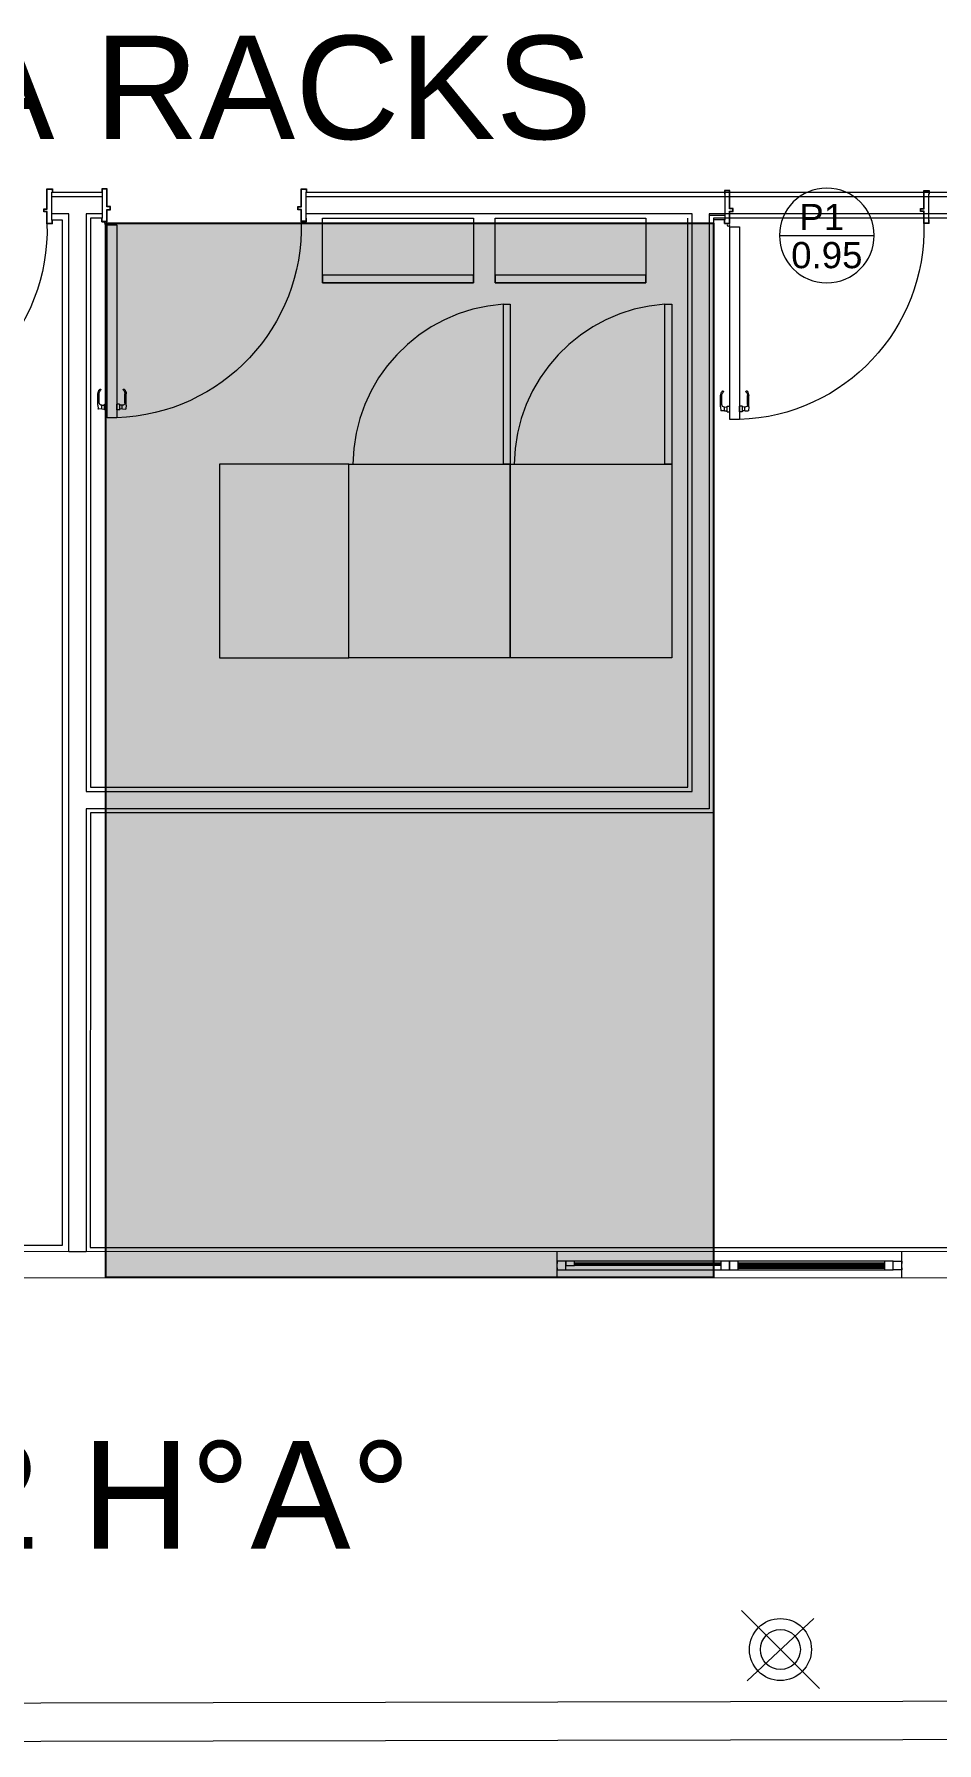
# Model space of a CAD drawing. Header units: millimetres. Extents: x 14 to 290, y 66 to 213.
# Drawn here: x 192.15 to 196.34, y 67.22 to 75.15 of the extents above; entities that cross this region are included whole.
import ezdxf
from ezdxf.enums import TextEntityAlignment as Align

# ---------------------------------------------------------------- set-up
doc = ezdxf.new("R2010")
doc.units = ezdxf.units.MM
doc.linetypes.add('HIDDEN', pattern=[9.525, 6.35, -3.175])
for name, color, linetype, lineweight in [('IRI-OCASA-Layout R 9$0$CARP-BARRIDO', 252, 'Continuous', 9), ('IRI-OCASA-Layout R 9$0$CARP-HERRAJES', 252, 'Continuous', 9), ('IRI-OCASA-Layout R 9$0$CARP-HOJA', 252, 'Continuous', 9), ('IRI-OCASA-Layout R 9$0$CARP-MARCO', 4, 'Continuous', 13), ('OCASA_TODAS_r08$0$CARP-BARRIDO', 252, 'Continuous', 15), ('OCASA_TODAS_r08$0$CARP-HERRAJES', 252, 'Continuous', 15), ('OCASA_TODAS_r08$0$CARP-HOJA', 252, 'Continuous', 20), ('OCASA_TODAS_r08$0$CARP-MARCO', 252, 'Continuous', 20), ('OCASA_TODAS_r08$0$CARPINTERIA', 252, 'Continuous', 15), ('OCASA_TODAS_r08$0$IS-PLUVIAL', 8, 'Continuous', 15), ('OCASA_TODAS_r08$0$LINEA_DE_PROYECCION', 252, 'HIDDEN', 15), ('OCASA_TODAS_r08$0$MURO BLOQUE CEMENTO 12', 252, 'Continuous', 20), ('OCASA_TODAS_r08$0$MURO BLOQUE CEMENTO 18', 252, 'Continuous', 20), ('OCASA_TODAS_r08$0$PLUVIAL', 8, 'Continuous', 15), ('OCASA_TODAS_r08$0$REVESTIMIENTOS', 252, 'Continuous', 20), ('OCASA_TODAS_r08$0$TEXTO', 8, 'Continuous', 15), ('OCASA_TODAS_r08$0$VIDRIO', 251, 'Continuous', 20)]:
    doc.layers.add(name, color=color, linetype=linetype, lineweight=lineweight)
doc.styles.add('IRI-OCASA-Layout R 9$0$009-ECH-NUCLEOS-PB$0$ARIAL50', font='arial.ttf', dxfattribs={"height": 0.12})
doc.styles.add('IRI-OCASA-Layout R 9$0$Standard', font='arial.ttf')
doc.styles.add('OCASA_TODAS_r08$0$Standard', font='txt')

# ---------------------------------------------------------------- blocks, each defined once
blk = doc.blocks.new('OCASA_TODAS_r08$0$V15 23_06_2014')
for points, elevation in [([(138.933287, 395.940183), (138.973287, 395.940183), (138.973287, 395.960183), (138.933287, 395.960183)], -0.000031), ([(139.653287, 395.920183), (139.693287, 395.920183), (139.693287, 395.960183), (139.653287, 395.960183)], -0.000008), ([(139.693287, 395.920183), (139.733287, 395.920183), (139.733287, 395.960183), (139.693287, 395.960183)], -0.000008), ([(140.413287, 395.920183), (140.453287, 395.920183), (140.453287, 395.960183), (140.413287, 395.960183)], -0.000008)]:
    blk.add_lwpolyline(points, close=True, dxfattribs=dict(elevation=elevation))
at = {"layer": 'OCASA_TODAS_r08$0$CARP-HOJA'}
for p, q in [((138.973287, 395.952683, -0.000008), (139.653287, 395.952683, -0.000008)), ((139.733287, 395.952683, -0.000008), (140.413287, 395.952683, -0.000008)), ((138.973287, 395.942683, -0.000008), (139.653287, 395.942683, -0.000008)), ((139.733287, 395.942683, -0.000008), (140.413287, 395.942683, -0.000008)), ((139.733287, 395.937683, -0.000008), (140.413287, 395.937683, -0.000008)), ((139.733287, 395.927683, -0.000008), (140.413287, 395.927683, -0.000008))]:
    blk.add_line(p, q, dxfattribs=at)
at = {"layer": 'OCASA_TODAS_r08$0$CARPINTERIA', "elevation": -0.000008}
for points in [[(138.893287, 395.930183), (138.893287, 395.920183), (138.933287, 395.920183), (138.933287, 395.960183), (138.893287, 395.960183), (138.893287, 395.950183)], [(140.453287, 395.960183), (138.933287, 395.960183)], [(140.493287, 395.930183), (140.493287, 395.920183), (140.453287, 395.920183), (140.453287, 395.960183), (140.493287, 395.960183), (140.493287, 395.950183)], [(138.933287, 395.920183), (140.453287, 395.920183)]]:
    blk.add_lwpolyline(points, dxfattribs=at)
at = {"layer": 'OCASA_TODAS_r08$0$VIDRIO'}
for p, q in [((138.973287, 395.948933, -0.000008), (139.653287, 395.948933, -0.000008)), ((139.733287, 395.948933, -0.000008), (140.413287, 395.948933, -0.000008)), ((138.973287, 395.946433, -0.000008), (139.653287, 395.946433, -0.000008)), ((139.733287, 395.946433, -0.000008), (140.413287, 395.946433, -0.000008)), ((139.733287, 395.933933, -0.000008), (140.413287, 395.933933, -0.000008)), ((139.733287, 395.931433, -0.000008), (140.413287, 395.931433, -0.000008))]:
    blk.add_line(p, q, dxfattribs=at)
blk = doc.blocks.new("OCASA_TODAS_r08$0$P1 13 - P1'' 13")
at = {"layer": 'OCASA_TODAS_r08$0$CARP-BARRIDO'}
blk.add_arc((-21.161196, -13.401783, -0.000123), 0.885209, 178.329117, 268.111658, dxfattribs=at)
at = {"layer": 'OCASA_TODAS_r08$0$CARP-HERRAJES', "extrusion": (1.67932e-05, 6.2673e-05, 1)}
for p, q in [((-21.233598, -14.227942, 0.000046), (-21.233598, -14.174994, 0.000043)), ((-21.102628, -14.227942, 0.000044), (-21.102628, -14.174994, 0.00004)), ((-21.233598, -14.227942, 0.000046), (-21.232639, -14.24534, 0.000047)), ((-21.216127, -14.245806, 0.000047), (-21.230823, -14.246625, 0.000047)), ((-21.215792, -14.228316, 0.000046), (-21.20372, -14.227409, 0.000045)), ((-21.215792, -14.245806, 0.000047), (-21.215792, -14.228316, 0.000046)), ((-21.215792, -14.245806, 0.000047), (-21.20372, -14.246713, 0.000047)), ((-21.20372, -14.248837, 0.000047), (-21.20372, -14.225285, 0.000045)), ((-21.202318, -14.223883, 0.000045), (-21.190365, -14.223883, 0.000045)), ((-21.202318, -14.250239, 0.000047), (-21.190365, -14.250239, 0.000047)), ((-21.190365, -14.250239, 0.000047), (-21.190365, -14.223883, 0.000045)), ((-21.133908, -14.223883, 0.000044), (-21.14586, -14.223883, 0.000044)), ((-21.14586, -14.250239, 0.000046), (-21.14586, -14.223883, 0.000044)), ((-21.133908, -14.250239, 0.000046), (-21.14586, -14.250239, 0.000046)), ((-21.132506, -14.248837, 0.000046), (-21.132506, -14.225285, 0.000044)), ((-21.120434, -14.228316, 0.000044), (-21.132506, -14.227409, 0.000044)), ((-21.120434, -14.245806, 0.000045), (-21.132506, -14.246713, 0.000045)), ((-21.120434, -14.245806, 0.000045), (-21.120434, -14.228316, 0.000044)), ((-21.120098, -14.245806, 0.000045), (-21.105403, -14.246625, 0.000045)), ((-21.102628, -14.227942, 0.000044), (-21.103587, -14.24534, 0.000045))]:
    blk.add_line(p, q, dxfattribs=at)
at = {"layer": 'OCASA_TODAS_r08$0$CARP-HERRAJES', "extrusion": (1.67932e-05, 6.2673e-05, 1), "elevation": -0.001202}
for points in [[(-21.227874, -14.217264), (-21.227874, -14.174994)], [(-21.108351, -14.217264), (-21.108351, -14.174994)]]:
    blk.add_lwpolyline(points, dxfattribs=at)
at = {"layer": 'OCASA_TODAS_r08$0$CARP-HERRAJES', "extrusion": (1.67932e-05, 6.2673e-05, 1)}
for centre, radius, start, end in [((-21.202348, -14.175949, -0.001202), 0.031264, 137.389588, 178.250158), ((-21.20228, -14.175992, -0.001202), 0.02562, 137.415505, 177.482987), ((-21.22313, -14.156588, -0.001202), 0.002867, 313.848385, 140.982624), ((-21.113095, -14.156588, -0.001202), 0.002867, 39.01735, 226.151589), ((-21.133945, -14.175992, -0.001202), 0.02562, 2.516987, 42.584469), ((-21.133877, -14.175949, -0.001202), 0.031264, 1.749816, 42.610387), ((-21.231238, -14.245286, -0.001202), 0.001402, 182.185883, 287.237894), ((-21.21665, -14.217103, -0.001202), 0.011225, 180.822772, 272.671199), ((-21.202318, -14.225285, -0.001202), 0.001402, 89.999987, 179.999987), ((-21.202318, -14.248837, -0.001202), 0.001402, 179.999987, 269.999987), ((-21.133908, -14.225285, -0.001202), 0.001402, 359.999987, 89.999987), ((-21.133908, -14.248837, -0.001202), 0.001402, 269.999987, 359.999987), ((-21.119575, -14.217103, -0.001202), 0.011225, 267.328776, 359.177203), ((-21.104987, -14.245286, -0.001202), 0.001402, 252.76208, 357.814091)]:
    blk.add_arc(centre, radius, start, end, dxfattribs=at)
at = {"layer": 'OCASA_TODAS_r08$0$CARP-HOJA', "extrusion": (1.67932e-05, 6.2673e-05, 1), "elevation": -0.001202}
blk.add_lwpolyline([(-21.190365, -13.390868), (-21.190365, -14.286511), (-21.14586, -14.286511), (-21.14586, -13.390868)], close=True, dxfattribs=at)
at = {"layer": 'OCASA_TODAS_r08$0$CARP-MARCO'}
for p, q in [((-22.046029, -13.212771, -0.000008), (-22.071029, -13.212771, -0.000008)), ((-22.071029, -13.212771, -0.000008), (-22.071029, -13.227771, -0.000008)), ((-22.071029, -13.212771, -0.000008), (-22.071029, -13.229371, -0.000008)), ((-22.069429, -13.229371, -0.000008), (-22.071029, -13.229371, -0.000008)), ((-22.047629, -13.214371, -0.000008), (-22.069429, -13.214371, -0.000008)), ((-22.069429, -13.214371, -0.000008), (-22.069429, -13.227771, -0.000008)), ((-22.069429, -13.214371, -0.000008), (-22.069429, -13.229371, -0.000008)), ((-22.047629, -13.307571, -0.000008), (-22.047629, -13.214371, -0.000008)), ((-22.046029, -13.305971, -0.000008), (-22.046029, -13.212771, -0.000008)), ((-21.146029, -13.305971, -0.000008), (-21.146029, -13.212771, -0.000008)), ((-21.146029, -13.212771, -0.000008), (-21.121029, -13.212771, -0.000008)), ((-21.144429, -13.307571, -0.000008), (-21.144429, -13.214371, -0.000008)), ((-21.144429, -13.214371, -0.000008), (-21.122629, -13.214371, -0.000008)), ((-21.122629, -13.214371, -0.000008), (-21.122629, -13.227771, -0.000008)), ((-21.122629, -13.214371, -0.000008), (-21.122629, -13.229371, -0.000008)), ((-21.122629, -13.229371, -0.000008), (-21.121029, -13.229371, -0.000008)), ((-21.121029, -13.212771, -0.000008), (-21.121029, -13.227771, -0.000008)), ((-21.121029, -13.212771, -0.000008), (-21.121029, -13.229371, -0.000008)), ((-22.032629, -13.307571, -0.000008), (-22.047629, -13.307571, -0.000008)), ((-22.047629, -13.374371, -0.000008), (-22.047629, -13.319371, -0.000008)), ((-22.047629, -13.319371, -0.000008), (-22.032629, -13.319371, -0.000008)), ((-22.031029, -13.305971, -0.000008), (-22.046029, -13.305971, -0.000008)), ((-22.046029, -13.375971, -0.000008), (-22.046029, -13.320971, -0.000008)), ((-22.046029, -13.320971, -0.000008), (-22.031029, -13.320971, -0.000008)), ((-22.032629, -13.319371, -0.000008), (-22.032629, -13.307571, -0.000008)), ((-22.031029, -13.320971, -0.000008), (-22.031029, -13.305971, -0.000008)), ((-21.161029, -13.320971, -0.000008), (-21.161029, -13.305971, -0.000008)), ((-21.161029, -13.305971, -0.000008), (-21.146029, -13.305971, -0.000008)), ((-21.146029, -13.320971, -0.000008), (-21.161029, -13.320971, -0.000008)), ((-21.159429, -13.319371, -0.000008), (-21.159429, -13.307571, -0.000008)), ((-21.159429, -13.307571, -0.000008), (-21.144429, -13.307571, -0.000008)), ((-21.144429, -13.319371, -0.000008), (-21.159429, -13.319371, -0.000008)), ((-21.146029, -13.375971, -0.000008), (-21.146029, -13.320971, -0.000008)), ((-21.144429, -13.374371, -0.000008), (-21.144429, -13.319371, -0.000008)), ((-22.071029, -13.375971, -0.000008), (-22.071029, -13.359371, -0.000008)), ((-22.069429, -13.359371, -0.000008), (-22.071029, -13.359371, -0.000008)), ((-22.071029, -13.375971, -0.000008), (-22.071029, -13.360971, -0.000008)), ((-22.071029, -13.375971, -0.000008), (-22.046029, -13.375971, -0.000008)), ((-22.069429, -13.374371, -0.000008), (-22.069429, -13.359371, -0.000008)), ((-22.069429, -13.374371, -0.000008), (-22.069429, -13.360971, -0.000008)), ((-22.069429, -13.374371, -0.000008), (-22.047629, -13.374371, -0.000008)), ((-21.121029, -13.375971, -0.000008), (-21.146029, -13.375971, -0.000008)), ((-21.122629, -13.374371, -0.000008), (-21.144429, -13.374371, -0.000008)), ((-21.122629, -13.374371, -0.000008), (-21.122629, -13.359371, -0.000008)), ((-21.122629, -13.359371, -0.000008), (-21.121029, -13.359371, -0.000008)), ((-21.122629, -13.374371, -0.000008), (-21.122629, -13.360971, -0.000008)), ((-21.121029, -13.375971, -0.000008), (-21.121029, -13.359371, -0.000008)), ((-21.121029, -13.375971, -0.000008), (-21.121029, -13.360971, -0.000008))]:
    blk.add_line(p, q, dxfattribs=at)
blk.add_circle((-21.139413, -13.382781, -0.000008), 0.006, dxfattribs=at)
blk = doc.blocks.new('OCASA_TODAS_r08$0$P1 12')
at = {"layer": 'OCASA_TODAS_r08$0$CARP-BARRIDO'}
blk.add_arc((-23.161196, -13.401783, -0.000123), 0.885209, 178.329117, 268.111658, dxfattribs=at)
at = {"layer": 'OCASA_TODAS_r08$0$CARP-HERRAJES', "extrusion": (1.67932e-05, 6.2673e-05, 1)}
for p, q in [((-23.233598, -14.227942, 0.000046), (-23.233598, -14.174994, 0.000043)), ((-23.102628, -14.227942, 0.000044), (-23.102628, -14.174994, 0.00004)), ((-23.233598, -14.227942, 0.000046), (-23.232639, -14.24534, 0.000047)), ((-23.216127, -14.245806, 0.000047), (-23.230823, -14.246625, 0.000047)), ((-23.215792, -14.228316, 0.000046), (-23.20372, -14.227409, 0.000045)), ((-23.215792, -14.245806, 0.000047), (-23.215792, -14.228316, 0.000046)), ((-23.215792, -14.245806, 0.000047), (-23.20372, -14.246713, 0.000047)), ((-23.20372, -14.248837, 0.000047), (-23.20372, -14.225285, 0.000045)), ((-23.202318, -14.223883, 0.000045), (-23.190365, -14.223883, 0.000045)), ((-23.202318, -14.250239, 0.000047), (-23.190365, -14.250239, 0.000047)), ((-23.190365, -14.250239, 0.000047), (-23.190365, -14.223883, 0.000045)), ((-23.133908, -14.223883, 0.000044), (-23.14586, -14.223883, 0.000044)), ((-23.14586, -14.250239, 0.000046), (-23.14586, -14.223883, 0.000044)), ((-23.133908, -14.250239, 0.000046), (-23.14586, -14.250239, 0.000046)), ((-23.132506, -14.248837, 0.000046), (-23.132506, -14.225285, 0.000044)), ((-23.120434, -14.228316, 0.000044), (-23.132506, -14.227409, 0.000044)), ((-23.120434, -14.245806, 0.000045), (-23.132506, -14.246713, 0.000045)), ((-23.120434, -14.245806, 0.000045), (-23.120434, -14.228316, 0.000044)), ((-23.120098, -14.245806, 0.000045), (-23.105403, -14.246625, 0.000045)), ((-23.102628, -14.227942, 0.000044), (-23.103587, -14.24534, 0.000045))]:
    blk.add_line(p, q, dxfattribs=at)
at = {"layer": 'OCASA_TODAS_r08$0$CARP-HERRAJES', "extrusion": (1.67932e-05, 6.2673e-05, 1), "elevation": -0.001236}
for points in [[(-23.227874, -14.217264), (-23.227874, -14.174994)], [(-23.108351, -14.217264), (-23.108351, -14.174994)]]:
    blk.add_lwpolyline(points, dxfattribs=at)
at = {"layer": 'OCASA_TODAS_r08$0$CARP-HERRAJES', "extrusion": (1.67932e-05, 6.2673e-05, 1)}
for centre, radius, start, end in [((-23.202348, -14.175949, -0.001236), 0.031264, 137.389588, 178.250158), ((-23.20228, -14.175992, -0.001236), 0.02562, 137.415505, 177.482987), ((-23.22313, -14.156588, -0.001236), 0.002867, 313.848385, 140.982624), ((-23.113095, -14.156588, -0.001236), 0.002867, 39.01735, 226.151589), ((-23.133945, -14.175992, -0.001236), 0.02562, 2.516987, 42.584469), ((-23.133877, -14.175949, -0.001236), 0.031264, 1.749816, 42.610387), ((-23.231238, -14.245286, -0.001236), 0.001402, 182.185883, 287.237894), ((-23.21665, -14.217103, -0.001236), 0.011225, 180.822772, 272.671199), ((-23.202318, -14.225285, -0.001236), 0.001402, 89.999987, 179.999987), ((-23.202318, -14.248837, -0.001236), 0.001402, 179.999987, 269.999987), ((-23.133908, -14.225285, -0.001236), 0.001402, 359.999987, 89.999987), ((-23.133908, -14.248837, -0.001236), 0.001402, 269.999987, 359.999987), ((-23.119575, -14.217103, -0.001236), 0.011225, 267.328776, 359.177203), ((-23.104987, -14.245286, -0.001236), 0.001402, 252.76208, 357.814091)]:
    blk.add_arc(centre, radius, start, end, dxfattribs=at)
at = {"layer": 'OCASA_TODAS_r08$0$CARP-HOJA', "extrusion": (1.67932e-05, 6.2673e-05, 1), "elevation": -0.001236}
blk.add_lwpolyline([(-23.190365, -13.390868), (-23.190365, -14.286511), (-23.14586, -14.286511), (-23.14586, -13.390868)], close=True, dxfattribs=at)
at = {"layer": 'OCASA_TODAS_r08$0$CARP-MARCO'}
for p, q in [((-24.046029, -13.222771, -0.000008), (-24.071029, -13.222771, -0.000008)), ((-24.071029, -13.222771, -0.000008), (-24.071029, -13.237771, -0.000008)), ((-24.071029, -13.222771, -0.000008), (-24.071029, -13.239371, -0.000008)), ((-24.069429, -13.239371, -0.000008), (-24.071029, -13.239371, -0.000008)), ((-24.047629, -13.224371, -0.000008), (-24.069429, -13.224371, -0.000008)), ((-24.069429, -13.224371, -0.000008), (-24.069429, -13.237771, -0.000008)), ((-24.069429, -13.224371, -0.000008), (-24.069429, -13.239371, -0.000008)), ((-24.047629, -13.307571, -0.000008), (-24.047629, -13.224371, -0.000008)), ((-24.046029, -13.305971, -0.000008), (-24.046029, -13.222771, -0.000008)), ((-23.146029, -13.305971, -0.000008), (-23.146029, -13.222771, -0.000008)), ((-23.146029, -13.222771, -0.000008), (-23.121029, -13.222771, -0.000008)), ((-23.144429, -13.307571, -0.000008), (-23.144429, -13.224371, -0.000008)), ((-23.144429, -13.224371, -0.000008), (-23.122629, -13.224371, -0.000008)), ((-23.122629, -13.224371, -0.000008), (-23.122629, -13.237771, -0.000008)), ((-23.122629, -13.224371, -0.000008), (-23.122629, -13.239371, -0.000008)), ((-23.122629, -13.239371, -0.000008), (-23.121029, -13.239371, -0.000008)), ((-23.121029, -13.222771, -0.000008), (-23.121029, -13.237771, -0.000008)), ((-23.121029, -13.222771, -0.000008), (-23.121029, -13.239371, -0.000008)), ((-24.032629, -13.307571, -0.000008), (-24.047629, -13.307571, -0.000008)), ((-24.047629, -13.374371, -0.000008), (-24.047629, -13.319371, -0.000008)), ((-24.047629, -13.319371, -0.000008), (-24.032629, -13.319371, -0.000008)), ((-24.031029, -13.305971, -0.000008), (-24.046029, -13.305971, -0.000008)), ((-24.046029, -13.375971, -0.000008), (-24.046029, -13.320971, -0.000008)), ((-24.046029, -13.320971, -0.000008), (-24.031029, -13.320971, -0.000008)), ((-24.032629, -13.319371, -0.000008), (-24.032629, -13.307571, -0.000008)), ((-24.031029, -13.320971, -0.000008), (-24.031029, -13.305971, -0.000008)), ((-23.161029, -13.320971, -0.000008), (-23.161029, -13.305971, -0.000008)), ((-23.161029, -13.305971, -0.000008), (-23.146029, -13.305971, -0.000008)), ((-23.146029, -13.320971, -0.000008), (-23.161029, -13.320971, -0.000008)), ((-23.159429, -13.319371, -0.000008), (-23.159429, -13.307571, -0.000008)), ((-23.159429, -13.307571, -0.000008), (-23.144429, -13.307571, -0.000008)), ((-23.144429, -13.319371, -0.000008), (-23.159429, -13.319371, -0.000008)), ((-23.146029, -13.375971, -0.000008), (-23.146029, -13.320971, -0.000008)), ((-23.144429, -13.374371, -0.000008), (-23.144429, -13.319371, -0.000008)), ((-24.071029, -13.375971, -0.000008), (-24.071029, -13.359371, -0.000008)), ((-24.069429, -13.359371, -0.000008), (-24.071029, -13.359371, -0.000008)), ((-24.071029, -13.375971, -0.000008), (-24.071029, -13.360971, -0.000008)), ((-24.071029, -13.375971, -0.000008), (-24.046029, -13.375971, -0.000008)), ((-24.069429, -13.374371, -0.000008), (-24.069429, -13.359371, -0.000008)), ((-24.069429, -13.374371, -0.000008), (-24.069429, -13.360971, -0.000008)), ((-24.069429, -13.374371, -0.000008), (-24.047629, -13.374371, -0.000008)), ((-23.121029, -13.375971, -0.000008), (-23.146029, -13.375971, -0.000008)), ((-23.122629, -13.374371, -0.000008), (-23.144429, -13.374371, -0.000008)), ((-23.122629, -13.374371, -0.000008), (-23.122629, -13.359371, -0.000008)), ((-23.122629, -13.359371, -0.000008), (-23.121029, -13.359371, -0.000008)), ((-23.122629, -13.374371, -0.000008), (-23.122629, -13.360971, -0.000008)), ((-23.121029, -13.375971, -0.000008), (-23.121029, -13.359371, -0.000008)), ((-23.121029, -13.375971, -0.000008), (-23.121029, -13.360971, -0.000008))]:
    blk.add_line(p, q, dxfattribs=at)
blk.add_circle((-23.139413, -13.382781, -0.000008), 0.006, dxfattribs=at)
blk = doc.blocks.new('OCASA_TODAS_r08$0$EMBUDO')
at = {"layer": 'OCASA_TODAS_r08$0$PLUVIAL'}
for p, q in [((-0.226068, 0.225914), (0.226068, -0.225914)), ((0.193772, 0.180732), (-0.193772, -0.180732))]:
    blk.add_line(p, q, dxfattribs=at)
for radius in [0.18, 0.116185, 0.116185, 0.116185]:
    blk.add_circle((0, 0), radius, dxfattribs=at)
blk = doc.blocks.new('OCASA_TODAS_r08$0$Bajadas-Rejas-Rejillas 2ºP')
at = {"layer": 'OCASA_TODAS_r08$0$IS-PLUVIAL', "xscale": 800, "yscale": 800, "zscale": 800}
blk.add_blockref('OCASA_TODAS_r08$0$EMBUDO', (268252.166189, 449650.868738), dxfattribs=at)
blk = doc.blocks.new('*U160')
blk.add_line((0, 0), (0, 0))
blk.add_line((0, 0), (0, 0))
blk.add_line((0, 0), (0, 0))
blk.add_lwpolyline([(-0.22, 0, 1), (0.22, 0, 1), (-0.22, 0, 1)], format="xyb")
blk.add_lwpolyline([(-0.22, 0), (0.22, 0)])
at = {"style": 'IRI-OCASA-Layout R 9$0$009-ECH-NUCLEOS-PB$0$ARIAL50'}
for tag, p in [('CARPINTERIA', (0, 0.024738)), ('MEDIDA', (0, -0.15198))]:
    blk.add_attdef(tag, text='', height=0.12168, dxfattribs=at).set_placement(p, align=Align.CENTER)
blk = doc.blocks.new('IRI-OCASA-Layout R 9$0$P1 12')
at = {"layer": 'IRI-OCASA-Layout R 9$0$CARP-BARRIDO'}
blk.add_arc((-23.161196, -13.401783, -0.000123), 0.885209, 178.329117, 268.111658, dxfattribs=at)
at = {"layer": 'IRI-OCASA-Layout R 9$0$CARP-HERRAJES', "extrusion": (1.67932e-05, 6.2673e-05, 1)}
for p, q in [((-23.233598, -14.227942, 0.000046), (-23.233598, -14.174994, 0.000043)), ((-23.102628, -14.227942, 0.000044), (-23.102628, -14.174994, 0.00004)), ((-23.233598, -14.227942, 0.000046), (-23.232639, -14.24534, 0.000047)), ((-23.216127, -14.245806, 0.000047), (-23.230823, -14.246625, 0.000047)), ((-23.215792, -14.228316, 0.000046), (-23.20372, -14.227409, 0.000045)), ((-23.215792, -14.245806, 0.000047), (-23.215792, -14.228316, 0.000046)), ((-23.215792, -14.245806, 0.000047), (-23.20372, -14.246713, 0.000047)), ((-23.20372, -14.248837, 0.000047), (-23.20372, -14.225285, 0.000045)), ((-23.202318, -14.223883, 0.000045), (-23.190365, -14.223883, 0.000045)), ((-23.202318, -14.250239, 0.000047), (-23.190365, -14.250239, 0.000047)), ((-23.190365, -14.250239, 0.000047), (-23.190365, -14.223883, 0.000045)), ((-23.133908, -14.223883, 0.000044), (-23.14586, -14.223883, 0.000044)), ((-23.14586, -14.250239, 0.000046), (-23.14586, -14.223883, 0.000044)), ((-23.133908, -14.250239, 0.000046), (-23.14586, -14.250239, 0.000046)), ((-23.132506, -14.248837, 0.000046), (-23.132506, -14.225285, 0.000044)), ((-23.120434, -14.228316, 0.000044), (-23.132506, -14.227409, 0.000044)), ((-23.120434, -14.245806, 0.000045), (-23.132506, -14.246713, 0.000045)), ((-23.120434, -14.245806, 0.000045), (-23.120434, -14.228316, 0.000044)), ((-23.120098, -14.245806, 0.000045), (-23.105403, -14.246625, 0.000045)), ((-23.102628, -14.227942, 0.000044), (-23.103587, -14.24534, 0.000045))]:
    blk.add_line(p, q, dxfattribs=at)
at = {"layer": 'IRI-OCASA-Layout R 9$0$CARP-HERRAJES', "extrusion": (1.67932e-05, 6.2673e-05, 1), "elevation": -0.001236}
for points in [[(-23.227874, -14.217264), (-23.227874, -14.174994)], [(-23.108351, -14.217264), (-23.108351, -14.174994)]]:
    blk.add_lwpolyline(points, dxfattribs=at)
at = {"layer": 'IRI-OCASA-Layout R 9$0$CARP-HERRAJES', "extrusion": (1.67932e-05, 6.2673e-05, 1)}
for centre, radius, start, end in [((-23.202348, -14.175949, -0.001236), 0.031264, 137.389588, 178.250158), ((-23.20228, -14.175992, -0.001236), 0.02562, 137.415505, 177.482987), ((-23.22313, -14.156588, -0.001236), 0.002867, 313.848385, 140.982624), ((-23.113095, -14.156588, -0.001236), 0.002867, 39.01735, 226.151589), ((-23.133945, -14.175992, -0.001236), 0.02562, 2.516987, 42.584469), ((-23.133877, -14.175949, -0.001236), 0.031264, 1.749816, 42.610387), ((-23.231238, -14.245286, -0.001236), 0.001402, 182.185883, 287.237894), ((-23.21665, -14.217103, -0.001236), 0.011225, 180.822772, 272.671199), ((-23.202318, -14.225285, -0.001236), 0.001402, 89.999987, 179.999987), ((-23.202318, -14.248837, -0.001236), 0.001402, 179.999987, 269.999987), ((-23.133908, -14.225285, -0.001236), 0.001402, 359.999987, 89.999987), ((-23.133908, -14.248837, -0.001236), 0.001402, 269.999987, 359.999987), ((-23.119575, -14.217103, -0.001236), 0.011225, 267.328776, 359.177203), ((-23.104987, -14.245286, -0.001236), 0.001402, 252.76208, 357.814091)]:
    blk.add_arc(centre, radius, start, end, dxfattribs=at)
at = {"layer": 'IRI-OCASA-Layout R 9$0$CARP-HOJA', "extrusion": (1.67932e-05, 6.2673e-05, 1), "elevation": -0.001236}
blk.add_lwpolyline([(-23.190365, -13.390868), (-23.190365, -14.286511), (-23.14586, -14.286511), (-23.14586, -13.390868)], close=True, dxfattribs=at)
at = {"layer": 'IRI-OCASA-Layout R 9$0$CARP-MARCO'}
for p, q in [((-24.046029, -13.222771, -0.000008), (-24.071029, -13.222771, -0.000008)), ((-24.071029, -13.222771, -0.000008), (-24.071029, -13.237771, -0.000008)), ((-24.071029, -13.222771, -0.000008), (-24.071029, -13.239371, -0.000008)), ((-24.069429, -13.239371, -0.000008), (-24.071029, -13.239371, -0.000008)), ((-24.047629, -13.224371, -0.000008), (-24.069429, -13.224371, -0.000008)), ((-24.069429, -13.224371, -0.000008), (-24.069429, -13.237771, -0.000008)), ((-24.069429, -13.224371, -0.000008), (-24.069429, -13.239371, -0.000008)), ((-24.047629, -13.307571, -0.000008), (-24.047629, -13.224371, -0.000008)), ((-24.046029, -13.305971, -0.000008), (-24.046029, -13.222771, -0.000008)), ((-23.146029, -13.305971, -0.000008), (-23.146029, -13.222771, -0.000008)), ((-23.146029, -13.222771, -0.000008), (-23.121029, -13.222771, -0.000008)), ((-23.144429, -13.307571, -0.000008), (-23.144429, -13.224371, -0.000008)), ((-23.144429, -13.224371, -0.000008), (-23.122629, -13.224371, -0.000008)), ((-23.122629, -13.224371, -0.000008), (-23.122629, -13.237771, -0.000008)), ((-23.122629, -13.224371, -0.000008), (-23.122629, -13.239371, -0.000008)), ((-23.122629, -13.239371, -0.000008), (-23.121029, -13.239371, -0.000008)), ((-23.121029, -13.222771, -0.000008), (-23.121029, -13.237771, -0.000008)), ((-23.121029, -13.222771, -0.000008), (-23.121029, -13.239371, -0.000008)), ((-24.032629, -13.307571, -0.000008), (-24.047629, -13.307571, -0.000008)), ((-24.047629, -13.374371, -0.000008), (-24.047629, -13.319371, -0.000008)), ((-24.047629, -13.319371, -0.000008), (-24.032629, -13.319371, -0.000008)), ((-24.031029, -13.305971, -0.000008), (-24.046029, -13.305971, -0.000008)), ((-24.046029, -13.375971, -0.000008), (-24.046029, -13.320971, -0.000008)), ((-24.046029, -13.320971, -0.000008), (-24.031029, -13.320971, -0.000008)), ((-24.032629, -13.319371, -0.000008), (-24.032629, -13.307571, -0.000008)), ((-24.031029, -13.320971, -0.000008), (-24.031029, -13.305971, -0.000008)), ((-23.161029, -13.320971, -0.000008), (-23.161029, -13.305971, -0.000008)), ((-23.161029, -13.305971, -0.000008), (-23.146029, -13.305971, -0.000008)), ((-23.146029, -13.320971, -0.000008), (-23.161029, -13.320971, -0.000008)), ((-23.159429, -13.319371, -0.000008), (-23.159429, -13.307571, -0.000008)), ((-23.159429, -13.307571, -0.000008), (-23.144429, -13.307571, -0.000008)), ((-23.144429, -13.319371, -0.000008), (-23.159429, -13.319371, -0.000008)), ((-23.146029, -13.375971, -0.000008), (-23.146029, -13.320971, -0.000008)), ((-23.144429, -13.374371, -0.000008), (-23.144429, -13.319371, -0.000008)), ((-24.071029, -13.375971, -0.000008), (-24.071029, -13.359371, -0.000008)), ((-24.069429, -13.359371, -0.000008), (-24.071029, -13.359371, -0.000008)), ((-24.071029, -13.375971, -0.000008), (-24.071029, -13.360971, -0.000008)), ((-24.071029, -13.375971, -0.000008), (-24.046029, -13.375971, -0.000008)), ((-24.069429, -13.374371, -0.000008), (-24.069429, -13.359371, -0.000008)), ((-24.069429, -13.374371, -0.000008), (-24.069429, -13.360971, -0.000008)), ((-24.069429, -13.374371, -0.000008), (-24.047629, -13.374371, -0.000008)), ((-23.121029, -13.375971, -0.000008), (-23.146029, -13.375971, -0.000008)), ((-23.122629, -13.374371, -0.000008), (-23.144429, -13.374371, -0.000008)), ((-23.122629, -13.374371, -0.000008), (-23.122629, -13.359371, -0.000008)), ((-23.122629, -13.359371, -0.000008), (-23.121029, -13.359371, -0.000008)), ((-23.122629, -13.374371, -0.000008), (-23.122629, -13.360971, -0.000008)), ((-23.121029, -13.375971, -0.000008), (-23.121029, -13.359371, -0.000008)), ((-23.121029, -13.375971, -0.000008), (-23.121029, -13.360971, -0.000008))]:
    blk.add_line(p, q, dxfattribs=at)
blk.add_circle((-23.139413, -13.382781, -0.000008), 0.006, dxfattribs=at)

msp = doc.modelspace()

# ---------------------------------------------------------------- hatches: boundary and pattern name
h = msp.add_hatch(color=50)
h.dxf.hatch_style = 1
h.paths.add_polyline_path([(192.4809, 74.2742), (195.3029, 74.2742), (195.3029, 69.3783), (192.4809, 69.3783)])
h.paths.add_polyline_path([(186.1544, 72.2264), (183.2844, 72.2264), (183.2844, 71.312), (186.1544, 71.312)])

# ---------------------------------------------------------------- linework, layer by layer
at = {"layer": 'Defpoints', "color": 6}
msp.add_lwpolyline([(192.4809, 74.2742), (195.3029, 74.2742), (195.3029, 69.3783), (192.4809, 69.3783)], close=True, dxfattribs=at)
at = {"layer": 'OCASA_TODAS_r08$0$LINEA_DE_PROYECCION'}
for p, q in [((193.4109, 74.2976), (193.4109, 74.4176)), ((193.4109, 74.4176), (196.9941, 74.4175)), ((193.4109, 74.3176), (193.4109, 74.3976)), ((193.4109, 74.3976), (196.9741, 74.3976)), ((195.3553, 74.4093), (195.3553, 74.2893)), ((196.3021, 74.2893), (196.3021, 74.4093)), ((192.4092, 74.2976), (192.4088, 71.6551)), ((192.4641, 74.2976), (192.4092, 74.2976)), ((195.2029, 74.3176), (193.4109, 74.3176)), ((195.1829, 71.6551), (195.1829, 74.2973)), ((195.2029, 71.635), (195.2029, 74.3176)), ((195.3553, 74.3093), (195.2804, 74.3093)), ((196.8941, 74.3176), (195.2829, 74.3176)), ((195.2829, 74.3176), (195.2829, 71.555)), ((195.3553, 74.2893), (195.3003, 74.2893)), ((196.8741, 74.2973), (195.3029, 74.2974)), ((195.3029, 74.2974), (195.3029, 71.535)), ((192.4088, 71.6551), (195.1829, 71.6551)), ((192.3892, 71.635), (195.2029, 71.635)), ((195.2829, 71.555), (192.3892, 71.555)), ((192.4088, 71.535), (192.4085, 69.5177)), ((195.3029, 71.535), (192.4088, 71.535)), ((192.4085, 69.5177), (196.8741, 69.517)), ((194.5763, 69.3774, -0.0009), (194.5763, 69.4974, -0.0009)), ((196.1763, 69.3771, -0.0009), (196.1763, 69.4971, -0.0009))]:
    msp.add_line(p, q, dxfattribs=at)
for points in [[(192.2296, 74.2876), (192.2296, 74.4176), (192.4641, 74.4176), (192.4641, 74.2976)], [(192.2296, 74.3976), (192.4641, 74.3976), (192.4641, 74.3176), (192.3892, 74.3176), (192.3892, 71.635)], [(192.3892, 71.555), (192.3892, 69.4977), (192.3092, 69.4977), (192.3092, 74.3176), (192.2296, 74.3176), (192.2296, 74.3976)]]:
    msp.add_lwpolyline(points, dxfattribs=at)
for points in [[(193.4872, 74.2976), (194.1872, 74.2976), (194.1872, 73.9976), (193.4872, 73.9976)], [(194.2881, 74.2976), (194.9881, 74.2976), (194.9881, 73.9976), (194.2881, 73.9976)], [(193.4872, 73.9976), (194.1872, 73.9976), (194.1872, 74.032), (193.4872, 74.032)], [(194.2881, 73.9976), (194.9881, 73.9976), (194.9881, 74.032), (194.2881, 74.032)], [(194.3589, 73.155), (194.3265, 73.155), (194.3265, 73.8976), (194.3589, 73.8976)], [(195.1089, 73.155), (195.0765, 73.155), (195.0765, 73.8976), (195.1089, 73.8976)], [(193.6089, 73.155), (193.0089, 73.155), (193.0089, 72.255), (193.6089, 72.255)], [(193.6089, 73.155), (194.3589, 73.155), (194.3589, 72.255), (193.6089, 72.255)], [(194.3589, 73.155), (195.1089, 73.155), (195.1089, 72.255), (194.3589, 72.255)]]:
    msp.add_lwpolyline(points, close=True, dxfattribs=at)
for centre in [(194.3786, 73.1482), (195.1286, 73.1482)]:
    msp.add_arc(centre, 0.7512, 93.97381, 179.47777, dxfattribs=at)
at = {"layer": 'OCASA_TODAS_r08$0$MURO BLOQUE CEMENTO 12'}
msp.add_lwpolyline([(180.9754, 69.3794), (196.9798, 69.377), (196.9798, 69.497), (180.9754, 69.4994)], dxfattribs=at)
at = {"layer": 'OCASA_TODAS_r08$0$MURO BLOQUE CEMENTO 18'}
msp.add_lwpolyline([(188.9747, 67.2169), (188.9747, 67.3969), (196.9817, 67.4123), (196.9817, 67.2323), (188.9747, 67.2169)], dxfattribs=at)
at = {"layer": 'OCASA_TODAS_r08$0$REVESTIMIENTOS'}
msp.add_lwpolyline([(191.284, 74.2876), (191.2292, 74.2876), (191.2292, 71.9766), (188.3752, 71.9766), (188.3752, 69.5283), (192.2792, 69.5277), (192.2792, 74.2876), (192.2296, 74.2876)], dxfattribs=at)

# ---------------------------------------------------------------- block references
at = {"layer": 'OCASA_TODAS_r08$0$CARPINTERIA', "xscale": -1}
msp.add_blockref("OCASA_TODAS_r08$0$P1 13 - P1'' 13", (170.1614, 87.647, 0), dxfattribs=at)
at = {"layer": 'OCASA_TODAS_r08$0$IS-PLUVIAL', "xscale": 0.001, "yscale": 0.001, "zscale": 0.001}
msp.add_blockref('OCASA_TODAS_r08$0$Bajadas-Rejas-Rejillas 2ºP', (-72.6393, -382.0007, 0), dxfattribs=at)
at = {"layer": 'OCASA_TODAS_r08$0$LINEA_DE_PROYECCION', "xscale": -1}
for name, p in [('OCASA_TODAS_r08$0$P1 12', (169.3415, 87.657, 0)), ('IRI-OCASA-Layout R 9$0$P1 12', (172.2326, 87.6486, 0))]:
    msp.add_blockref(name, p, dxfattribs=at)
at = {"layer": 'OCASA_TODAS_r08$0$LINEA_DE_PROYECCION'}
msp.add_blockref('*U160', (195.8284, 74.2169, 0), dxfattribs=at).add_auto_attribs({'MEDIDA': '0.95', 'CARPINTERIA': 'P1 '})
msp.add_blockref('OCASA_TODAS_r08$0$V15 23_06_2014', (55.683, -326.507, -0.0009), dxfattribs=at)

# ---------------------------------------------------------------- texts
at = {"color": 7, "insert": (190.0349, 74.6578, 0), "char_height": 0.48, "attachment_point": 7, "style": 'IRI-OCASA-Layout R 9$0$Standard'}
msp.add_mtext_dynamic_manual_height_columns('\\pxqc;SALA RACKS', width=5.19656, gutter_width=12.5, heights=[0], dxfattribs=at)
at = {"layer": 'OCASA_TODAS_r08$0$TEXTO', "insert": (183.5064, 68.6179), "char_height": 0.5, "attachment_point": 1, "style": 'OCASA_TODAS_r08$0$Standard'}
msp.add_mtext_dynamic_manual_height_columns('\\pi0.7115;{\\fArial|b0|i0|c0|p34;TERRAZA ACCESIBLE 2 H°A°}', width=11.156595, gutter_width=12.5, heights=[0], dxfattribs=at)

doc.saveas('drawing.dxf')
